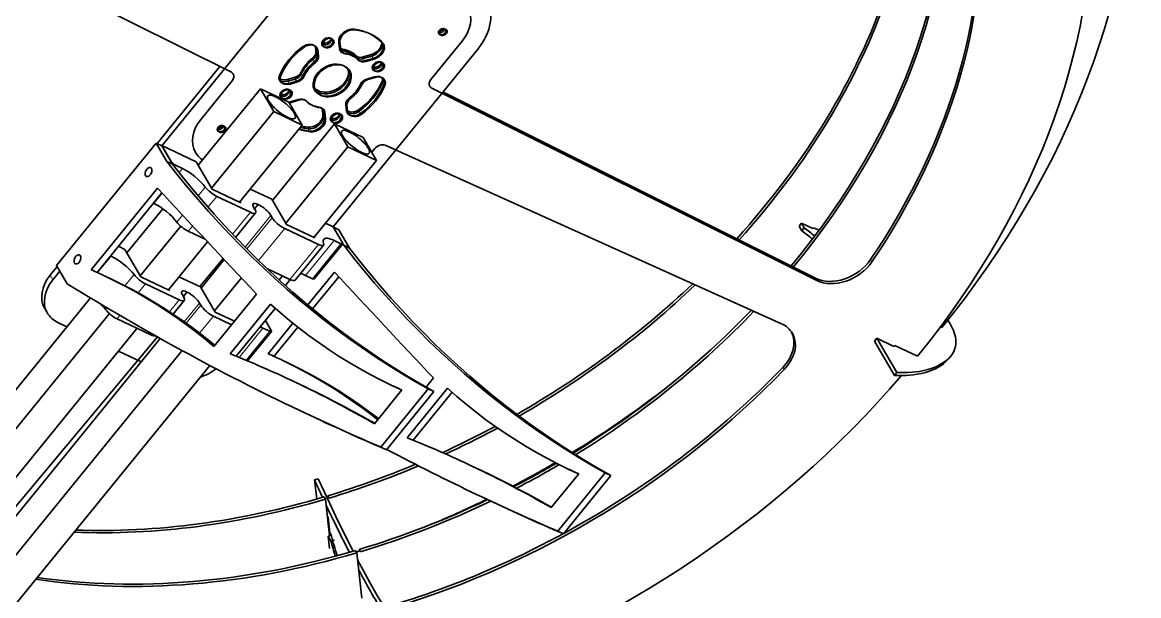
# Model space of a CAD drawing. Extents: x 95 to 1141, y 12 to 831.
# Drawn here: x 460.4 to 554.9, y 720.1 to 768.6 of the extents above; entities that cross this region are included whole.
import ezdxf

# ---------------------------------------------------------------- set-up
doc = ezdxf.new("R2010")
doc.units = 0

msp = doc.modelspace()

# ---------------------------------------------------------------- linework, layer by layer
at = {"color": 7, "lineweight": 35}
for p, q in [((478.129, 764.406), (445.568, 780.677)), ((495.084, 763.075), (527.646, 746.804)), ((496.022, 762.744), (527.533, 746.997)), ((491.142, 758.23), (524.662, 743.137)), ((466.204, 745.329), (432.616, 704.044)), ((467.815, 743.993), (431.298, 699.108)), ((470.148, 742.749), (433.711, 697.963)), ((472.107, 741.895), (451.999, 717.18)), ((471.888, 742.018), (455.545, 722.503)), ((473.968, 740.867), (453.512, 715.724)), ((476.296, 739.618), (439.985, 694.985))]:
    msp.add_line(p, q, dxfattribs=at)
at = {"color": 7, "lineweight": 35, "ltscale": 0.485938}
msp.add_line((484.516, 773.268), (472.25, 758.19), dxfattribs=at)
at = {"color": 7, "lineweight": 35, "ltscale": 0.014765}
for p, q in [((487.211, 766.964), (487.277, 766.377)), ((487.376, 766.326), (487.31, 766.913)), ((485.823, 761.298), (485.89, 760.711)), ((485.936, 761.105), (486.002, 760.518)), ((486.035, 761.054), (486.102, 760.467))]:
    msp.add_line(p, q, dxfattribs=at)
at = {"color": 7, "lineweight": 35, "ltscale": 0.104576}
for p, q in [((495.011, 763.793), (497.651, 767.038)), ((478.203, 763.689), (475.563, 760.444))]:
    msp.add_line(p, q, dxfattribs=at)
at = {"color": 7, "lineweight": 35, "ltscale": 0.01279}
for p, q in [((485.233, 766.519), (485.29, 766.011)), ((485.346, 766.326), (485.403, 765.817)), ((485.445, 766.275), (485.502, 765.767)), ((487.967, 761.105), (487.909, 761.614))]:
    msp.add_line(p, q, dxfattribs=at)
at = {"color": 7, "lineweight": 13, "ltscale": 0.00559}
for p, q in [((485.346, 766.326), (485.233, 766.519)), ((485.403, 765.817), (485.29, 766.011)), ((489.404, 765.367), (489.292, 765.561)), ((484.155, 764.077), (484.042, 764.27)), ((491.005, 763.313), (490.892, 763.506)), ((485.936, 761.105), (485.823, 761.298)), ((486.002, 760.518), (485.89, 760.711))]:
    msp.add_line(p, q, dxfattribs=at)
at = {"color": 7, "lineweight": 35, "ltscale": 0.485405}
msp.add_line((498.994, 766.397), (486.74, 751.336), dxfattribs=at)
at = {"color": 7, "lineweight": 13, "ltscale": 0.00447}
msp.add_line((487.619, 766.207), (487.529, 766.361), dxfattribs=at)
at = {"color": 7, "lineweight": 13, "ltscale": 0.005589}
for p, q in [((487.655, 766.026), (487.543, 766.219)), ((485.127, 765.271), (485.014, 765.464)), ((490.122, 765.582), (490.01, 765.775)), ((483.014, 763.46), (482.901, 763.653)), ((483.636, 763.645), (483.523, 763.839)), ((489.057, 760.919), (488.944, 761.112)), ((484.71, 759.43), (484.597, 759.623))]:
    msp.add_line(p, q, dxfattribs=at)
at = {"color": 7, "lineweight": 13, "ltscale": 0.011178}
msp.add_line((488.924, 765.42), (488.698, 765.806), dxfattribs=at)
at = {"color": 7, "lineweight": 35, "ltscale": 0.01874}
for p, q in [((489.996, 765.918), (489.278, 765.703)), ((489.292, 765.561), (490.01, 765.775)), ((489.404, 765.367), (490.122, 765.582)), ((490.222, 765.531), (489.503, 765.317)), ((483.19, 761.849), (483.908, 762.064))]:
    msp.add_line(p, q, dxfattribs=at)
at = {"color": 7, "lineweight": 13, "ltscale": 0.003575}
msp.add_line((490.068, 765.794), (489.996, 765.918), dxfattribs=at)
at = {"color": 7, "lineweight": 35, "ltscale": 0.20998}
msp.add_line((477.161, 764.89), (471.86, 758.375), dxfattribs=at)
at = {"color": 7, "lineweight": 13, "ltscale": 0.002993}
msp.add_line((485.061, 765.503), (485, 765.607), dxfattribs=at)
at = {"color": 7, "lineweight": 13, "ltscale": 0.003615}
msp.add_line((489.351, 765.578), (489.278, 765.703), dxfattribs=at)
at = {"color": 7, "lineweight": 35, "ltscale": 0.016233}
for p, q in [((483.51, 763.981), (482.887, 763.795)), ((489.677, 763.786), (490.299, 763.971)), ((483.523, 763.839), (482.901, 763.653)), ((483.636, 763.645), (483.014, 763.46))]:
    msp.add_line(p, q, dxfattribs=at)
at = {"color": 7, "lineweight": 13, "ltscale": 0.003558}
msp.add_line((483.581, 763.858), (483.51, 763.981), dxfattribs=at)
at = {"color": 7, "lineweight": 13, "ltscale": 0.002224}
msp.add_line((484.074, 764.336), (484.029, 764.412), dxfattribs=at)
at = {"color": 7, "lineweight": 35, "ltscale": 0.016234}
for p, q in [((489.577, 763.836), (490.2, 764.022)), ((483.735, 763.595), (483.113, 763.409))]:
    msp.add_line(p, q, dxfattribs=at)
at = {"color": 7, "lineweight": 35, "ltscale": 0.208534}
for p, q in [((480.592, 763.013), (475.328, 756.543)), ((481.719, 761.083), (476.455, 754.612)), ((486.865, 760.036), (481.601, 753.565)), ((487.992, 758.105), (482.728, 751.635))]:
    msp.add_line(p, q, dxfattribs=at)
at = {"color": 7, "lineweight": 35, "ltscale": 0.055894}
for p, q in [((481.719, 761.083), (480.592, 763.013)), ((483.005, 761.868), (484.132, 759.937)), ((487.992, 758.105), (486.865, 760.036)), ((489.278, 758.891), (490.405, 756.96))]:
    msp.add_line(p, q, dxfattribs=at)
at = {"color": 7, "lineweight": 35, "ltscale": 0.066771}
for p, q in [((483.005, 761.868), (480.592, 763.013)), ((481.719, 761.083), (484.132, 759.937)), ((489.278, 758.891), (486.865, 760.036)), ((487.992, 758.105), (490.405, 756.96)), ((476.511, 754.516), (478.924, 753.37)), ((485.197, 750.393), (482.785, 751.538))]:
    msp.add_line(p, q, dxfattribs=at)
at = {"color": 7, "lineweight": 13, "ltscale": 0.003613}
msp.add_line((482.96, 763.67), (482.887, 763.795), dxfattribs=at)
at = {"color": 7, "lineweight": 13, "ltscale": 0.001965}
msp.add_line((490.918, 763.58), (490.878, 763.648), dxfattribs=at)
at = {"color": 7, "lineweight": 35, "ltscale": 0.018741}
msp.add_line((483.091, 761.9), (483.809, 762.114), dxfattribs=at)
at = {"color": 7, "lineweight": 35, "ltscale": 0.012789}
msp.add_line((487.868, 761.156), (487.81, 761.664), dxfattribs=at)
at = {"color": 7, "lineweight": 13, "ltscale": 0.003087}
msp.add_line((488.993, 761.148), (488.931, 761.254), dxfattribs=at)
at = {"color": 7, "lineweight": 35, "ltscale": 0.210157}
for p, q in [((484.132, 759.937), (478.827, 753.417)), ((490.405, 756.96), (485.1, 750.439))]:
    msp.add_line(p, q, dxfattribs=at)
at = {"color": 7, "lineweight": 13, "ltscale": 0.004297}
msp.add_line((484.67, 759.617), (484.583, 759.765), dxfattribs=at)
at = {"color": 7, "lineweight": 35, "ltscale": 0.333533}
msp.add_line((471.767, 758.419), (463.347, 748.07), dxfattribs=at)
at = {"color": 7, "lineweight": 35, "ltscale": 0.013355}
for p, q in [((471.767, 758.419), (472.25, 758.19)), ((472.669, 756.875), (473.151, 756.646)), ((487.629, 749.774), (488.111, 749.545)), ((467.465, 747.16), (467.948, 746.93)), ((483.518, 738.201), (484, 737.972)), ((491.653, 737.953), (492.136, 737.723)), ((494.784, 737.63), (495.267, 737.401)), ((483.917, 735.799), (484.4, 735.57)), ((498.478, 731.1), (498.96, 730.871)), ((506.613, 730.852), (507.096, 730.623)), ((509.744, 730.53), (510.226, 730.3)), ((498.877, 728.699), (499.36, 728.47)), ((505.734, 725.601), (506.217, 725.372))]:
    msp.add_line(p, q, dxfattribs=at)
at = {"color": 7, "lineweight": 35, "ltscale": 0.044715}
for p, q in [((472.669, 756.875), (471.767, 758.419)), ((473.151, 756.646), (472.25, 758.19)), ((488.111, 749.545), (487.209, 751.09)), ((463.347, 748.07), (464.249, 746.526))]:
    msp.add_line(p, q, dxfattribs=at)
at = {"color": 7, "lineweight": 35, "ltscale": 0.0005331}
msp.add_line((472.25, 758.19), (472.263, 758.207), dxfattribs=at)
at = {"color": 7, "lineweight": 35, "ltscale": 0.080126}
msp.add_line((475.158, 756.833), (472.263, 758.207), dxfattribs=at)
at = {"color": 7, "lineweight": 35, "ltscale": 0.039125}
msp.add_line((472.263, 758.207), (473.052, 756.855), dxfattribs=at)
at = {"color": 7, "lineweight": 35, "ltscale": 0.010315}
msp.add_line((490.267, 757.963), (490.007, 757.642), dxfattribs=at)
at = {"color": 7, "lineweight": 13, "ltscale": 0.000532619}
msp.add_line((473.039, 756.839), (473.052, 756.855), dxfattribs=at)
at = {"color": 7, "lineweight": 13, "ltscale": 0.003611}
msp.add_line((473.315, 756.436), (473.406, 756.548), dxfattribs=at)
at = {"color": 7, "lineweight": 35, "ltscale": 0.016107}
for p, q in [((473.406, 756.548), (473.988, 756.271)), ((487.401, 749.905), (486.819, 750.182)), ((484.995, 746.949), (484.413, 747.225)), ((481.373, 742.497), (480.791, 742.773))]:
    msp.add_line(p, q, dxfattribs=at)
at = {"color": 7, "lineweight": 35, "ltscale": 0.067073}
for p, q in [((476.511, 754.516), (475.158, 756.833)), ((470.484, 747.107), (469.131, 749.424))]:
    msp.add_line(p, q, dxfattribs=at)
at = {"color": 7, "lineweight": 13, "ltscale": 0.010948}
msp.add_line((473.712, 755.932), (473.988, 756.271), dxfattribs=at)
at = {"color": 7, "lineweight": 35, "ltscale": 0.222355}
msp.add_line((471.896, 754.598), (466.282, 747.698), dxfattribs=at)
at = {"color": 7, "lineweight": 13, "ltscale": 0.023784}
msp.add_line((475.325, 753.962), (475.926, 754.7), dxfattribs=at)
at = {"color": 7, "lineweight": 35, "ltscale": 0.050278}
for p, q in [((481.545, 753.662), (479.728, 754.524)), ((475.517, 746.253), (473.7, 747.116))]:
    msp.add_line(p, q, dxfattribs=at)
at = {"color": 7, "lineweight": 35, "ltscale": 0.217013}
msp.add_line((472.252, 754.214), (466.774, 747.48), dxfattribs=at)
at = {"color": 7, "lineweight": 13, "ltscale": 0.027827}
msp.add_line((471.582, 753.315), (472.285, 754.178), dxfattribs=at)
at = {"color": 7, "lineweight": 13, "ltscale": 0.029442}
msp.add_line((476.151, 753.001), (476.894, 753.915), dxfattribs=at)
at = {"color": 7, "lineweight": 35, "ltscale": 0.078875}
for p, q in [((479.745, 752.562), (476.894, 753.915)), ((482.64, 751.188), (485.49, 749.835)), ((473.717, 745.153), (470.867, 746.506))]:
    msp.add_line(p, q, dxfattribs=at)
at = {"color": 7, "lineweight": 35, "ltscale": 0.061484}
msp.add_line((481.545, 753.662), (482.785, 751.538), dxfattribs=at)
at = {"color": 7, "lineweight": 35, "ltscale": 0.120147}
msp.add_line((472.333, 752.862), (469.3, 749.134), dxfattribs=at)
at = {"color": 7, "lineweight": 35, "ltscale": 0.001239}
for p, q in [((471.538, 753.336), (471.582, 753.315)), ((467.916, 748.884), (467.961, 748.863))]:
    msp.add_line(p, q, dxfattribs=at)
at = {"color": 7, "lineweight": 13, "ltscale": 0.059775}
msp.add_line((478.236, 750.707), (479.745, 752.562), dxfattribs=at)
at = {"color": 7, "lineweight": 35, "ltscale": 0.002794}
msp.add_line((478.868, 753.467), (478.924, 753.37), dxfattribs=at)
at = {"color": 7, "lineweight": 35, "ltscale": 0.00559}
for p, q in [((480.125, 752.8), (480.012, 752.993)), ((481.583, 752.108), (481.471, 752.301)), ((475.556, 744.699), (475.443, 744.893)), ((486.091, 728.3), (485.979, 728.494)), ((486.404, 728.394), (486.291, 728.587))]:
    msp.add_line(p, q, dxfattribs=at)
at = {"color": 7, "lineweight": 35, "ltscale": 0.012161}
msp.add_line((480.096, 752.849), (480.403, 753.227), dxfattribs=at)
at = {"color": 7, "lineweight": 13, "ltscale": 0.018998}
msp.add_line((473.52, 751.744), (474, 752.333), dxfattribs=at)
at = {"color": 7, "lineweight": 35, "ltscale": 0.066814}
msp.add_line((478.49, 750.44), (480.177, 752.513), dxfattribs=at)
at = {"color": 7, "lineweight": 13, "ltscale": 0.086494}
msp.add_line((479.287, 749.617), (481.471, 752.301), dxfattribs=at)
at = {"color": 7, "lineweight": 13, "ltscale": 0.085099}
msp.add_line((479.435, 749.468), (481.583, 752.108), dxfattribs=at)
at = {"color": 7, "lineweight": 35, "ltscale": 0.018183}
msp.add_line((486.083, 751.647), (486.74, 751.336), dxfattribs=at)
at = {"color": 7, "lineweight": 35, "ltscale": 0.007942}
for p, q in [((526.355, 751.64), (526.154, 751.393)), ((532.73, 741.914), (532.53, 741.667)), ((538.984, 740.409), (538.784, 740.163))]:
    msp.add_line(p, q, dxfattribs=at)
at = {"color": 7, "lineweight": 35, "ltscale": 0.011178}
for p, q in [((526.355, 751.64), (526.58, 751.254)), ((486.325, 725.163), (486.55, 724.777))]:
    msp.add_line(p, q, dxfattribs=at)
at = {"color": 7, "lineweight": 35, "ltscale": 0.026708}
msp.add_line((527.32, 751.182), (526.355, 751.64), dxfattribs=at)
at = {"color": 7, "lineweight": 35, "ltscale": 0.135301}
msp.add_line((473.843, 751.402), (470.427, 747.203), dxfattribs=at)
at = {"color": 7, "lineweight": 13, "ltscale": 0.014639}
msp.add_line((474.489, 750.958), (474.858, 751.412), dxfattribs=at)
at = {"color": 7, "lineweight": 35, "ltscale": 0.039457}
msp.add_line((475.915, 750.281), (474.489, 750.958), dxfattribs=at)
at = {"color": 7, "lineweight": 13, "ltscale": 0.08737}
msp.add_line((480.435, 748.477), (482.64, 751.188), dxfattribs=at)
at = {"color": 7, "lineweight": 35, "ltscale": 0.039126}
msp.add_line((486.74, 751.336), (487.529, 749.984), dxfattribs=at)
at = {"color": 7, "lineweight": 35, "ltscale": 0.01247}
msp.add_line((486.759, 751.304), (487.209, 751.09), dxfattribs=at)
at = {"color": 7, "lineweight": 35, "ltscale": 0.011179}
for p, q in [((526.154, 751.393), (526.38, 751.007)), ((462.569, 744.039), (462.344, 744.425))]:
    msp.add_line(p, q, dxfattribs=at)
at = {"color": 7, "lineweight": 35, "ltscale": 0.007941}
for p, q in [((526.58, 751.254), (526.38, 751.007)), ((534.421, 739.017), (534.221, 738.771))]:
    msp.add_line(p, q, dxfattribs=at)
at = {"color": 7, "lineweight": 35, "ltscale": 0.00248}
for p, q in [((527.319, 751.182), (527.382, 751.259)), ((534.178, 741.227), (534.24, 741.304))]:
    msp.add_line(p, q, dxfattribs=at)
at = {"color": 7, "lineweight": 35, "ltscale": 0.0126}
msp.add_line((527.837, 751.043), (527.382, 751.259), dxfattribs=at)
at = {"color": 7, "lineweight": 35, "ltscale": 0.131069}
msp.add_line((476.108, 750.075), (472.799, 746.008), dxfattribs=at)
at = {"color": 7, "lineweight": 13, "ltscale": 0.095295}
for p, q in [((483.085, 746.878), (485.49, 749.835)), ((484.413, 747.225), (486.819, 750.182)), ((484.995, 746.949), (487.401, 749.905))]:
    msp.add_line(p, q, dxfattribs=at)
at = {"color": 7, "lineweight": 35, "ltscale": 0.095295}
for p, q in [((483.522, 746.826), (485.928, 749.783)), ((485.141, 746.931), (487.547, 749.888))]:
    msp.add_line(p, q, dxfattribs=at)
at = {"color": 7, "lineweight": 35, "ltscale": 0.002793}
msp.add_line((485.197, 750.393), (485.141, 750.489), dxfattribs=at)
at = {"color": 7, "lineweight": 35, "ltscale": 0.003727}
msp.add_line((487.629, 749.774), (487.553, 749.903), dxfattribs=at)
at = {"color": 7, "lineweight": 13, "ltscale": 0.045225}
msp.add_line((466.819, 747.459), (467.961, 748.863), dxfattribs=at)
at = {"color": 7, "lineweight": 35, "ltscale": 0.015489}
msp.add_line((469.131, 749.424), (468.571, 749.69), dxfattribs=at)
at = {"color": 7, "lineweight": 35, "ltscale": 0.023445}
for p, q in [((463.401, 747.978), (462.81, 747.25)), ((463.627, 747.592), (463.035, 746.864))]:
    msp.add_line(p, q, dxfattribs=at)
at = {"color": 7, "lineweight": 35, "ltscale": 0.077242}
msp.add_line((477.442, 748.65), (475.459, 746.281), dxfattribs=at)
at = {"color": 7, "lineweight": 35, "ltscale": 0.077414}
msp.add_line((477.528, 748.559), (475.574, 746.157), dxfattribs=at)
at = {"color": 7, "lineweight": 13, "ltscale": 0.005588}
for p, q in [((532.303, 748.37), (532.191, 748.563)), ((527.646, 746.804), (527.533, 746.997)), ((524.887, 739.254), (524.775, 739.447))]:
    msp.add_line(p, q, dxfattribs=at)
at = {"color": 7, "lineweight": 13, "ltscale": 0.011179}
msp.add_line((463.035, 746.864), (462.81, 747.25), dxfattribs=at)
at = {"color": 7, "lineweight": 13, "ltscale": 0.030454}
msp.add_line((469.129, 746.347), (469.898, 747.292), dxfattribs=at)
at = {"color": 7, "lineweight": 35, "ltscale": 0.066772}
msp.add_line((470.484, 747.107), (472.896, 745.962), dxfattribs=at)
at = {"color": 7, "lineweight": 35, "ltscale": 0.090043}
msp.add_line((478.974, 747.02), (476.701, 744.226), dxfattribs=at)
at = {"color": 7, "lineweight": 35, "ltscale": 0.05392}
msp.add_line((481.136, 747.803), (483.085, 746.878), dxfattribs=at)
at = {"color": 7, "lineweight": 35, "ltscale": 0.010957}
msp.add_line((482.449, 747.18), (482.172, 746.84), dxfattribs=at)
at = {"color": 7, "lineweight": 35, "ltscale": 0.089369}
msp.add_line((486.855, 747.497), (484.599, 744.724), dxfattribs=at)
at = {"color": 7, "lineweight": 35, "ltscale": 0.087643}
msp.add_line((487.212, 747.113), (484.999, 744.394), dxfattribs=at)
at = {"color": 7, "lineweight": 13, "ltscale": 0.024414}
msp.add_line((470.251, 745.749), (470.867, 746.506), dxfattribs=at)
at = {"color": 7, "lineweight": 35, "ltscale": 0.002795}
msp.add_line((472.84, 746.058), (472.896, 745.962), dxfattribs=at)
at = {"color": 7, "lineweight": 35, "ltscale": 0.061482}
msp.add_line((475.517, 746.253), (476.757, 744.129), dxfattribs=at)
at = {"color": 7, "lineweight": 35, "ltscale": 0.016186}
msp.add_line((483.106, 746.868), (482.697, 746.366), dxfattribs=at)
msp.add_line((483.106, 746.868), (482.697, 746.366), dxfattribs=at)
at = {"color": 7, "lineweight": 13, "ltscale": 0.032313}
msp.add_line((472.901, 744.151), (473.717, 745.153), dxfattribs=at)
at = {"color": 7, "lineweight": 35, "ltscale": 0.037266}
msp.add_line((473.209, 743.948), (474.149, 745.104), dxfattribs=at)
at = {"color": 7, "lineweight": 35, "ltscale": 0.005589}
for p, q in [((474.097, 745.392), (473.985, 745.585)), ((486.452, 725.465), (486.565, 725.271)), ((488.74, 723.763), (488.628, 723.956)), ((489.053, 723.856), (488.94, 724.049))]:
    msp.add_line(p, q, dxfattribs=at)
at = {"color": 7, "lineweight": 35, "ltscale": 0.01216}
msp.add_line((474.069, 745.441), (474.376, 745.818), dxfattribs=at)
at = {"color": 7, "lineweight": 35, "ltscale": 0.142942}
msp.add_line((480.264, 745.65), (476.656, 741.215), dxfattribs=at)
at = {"color": 7, "lineweight": 13, "ltscale": 0.004804}
msp.add_line((467.492, 744.335), (467.614, 744.484), dxfattribs=at)
at = {"color": 7, "lineweight": 13, "ltscale": 0.051262}
msp.add_line((474.149, 743.302), (475.443, 744.893), dxfattribs=at)
at = {"color": 7, "lineweight": 13, "ltscale": 0.048954}
msp.add_line((474.32, 743.18), (475.556, 744.699), dxfattribs=at)
at = {"color": 7, "lineweight": 35, "ltscale": 0.045323}
msp.add_line((478.395, 743.352), (476.757, 744.129), dxfattribs=at)
at = {"color": 7, "lineweight": 35, "ltscale": 0.135001}
for p, q in [((481.448, 744.784), (478.04, 740.595)), ((496.408, 737.684), (493, 733.495))]:
    msp.add_line(p, q, dxfattribs=at)
at = {"color": 7, "lineweight": 35, "ltscale": 0.130428}
msp.add_line((481.836, 744.439), (478.544, 740.392), dxfattribs=at)
at = {"color": 7, "lineweight": 35, "ltscale": 0.021434}
msp.add_line((463.443, 743.255), (464.218, 742.887), dxfattribs=at)
at = {"color": 7, "lineweight": 13, "ltscale": 0.009478}
msp.add_line((468.461, 743.549), (468.701, 743.844), dxfattribs=at)
at = {"color": 7, "lineweight": 35, "ltscale": 0.078876}
msp.add_line((471.312, 742.197), (468.461, 743.549), dxfattribs=at)
at = {"color": 7, "lineweight": 13, "ltscale": 0.046156}
msp.add_line((475.447, 742.347), (476.613, 743.779), dxfattribs=at)
at = {"color": 7, "lineweight": 35, "ltscale": 0.042518}
msp.add_line((476.613, 743.779), (478.149, 743.05), dxfattribs=at)
at = {"color": 7, "lineweight": 35, "ltscale": 0.024474}
msp.add_line((481.008, 743.421), (481.502, 742.575), dxfattribs=at)
at = {"color": 7, "lineweight": 35, "ltscale": 0.08306}
msp.add_line((483.339, 743.175), (481.242, 740.598), dxfattribs=at)
at = {"color": 7, "lineweight": 13, "ltscale": 0.003213}
msp.add_line((471.312, 742.197), (471.393, 742.296), dxfattribs=at)
at = {"color": 7, "lineweight": 13, "ltscale": 0.079815}
msp.add_line((478.776, 740.297), (480.791, 742.773), dxfattribs=at)
at = {"color": 7, "lineweight": 13, "ltscale": 0.078968}
msp.add_line((479.38, 740.047), (481.373, 742.497), dxfattribs=at)
at = {"color": 7, "lineweight": 35, "ltscale": 0.080022}
msp.add_line((479.499, 739.997), (481.519, 742.479), dxfattribs=at)
at = {"color": 7, "lineweight": 35, "ltscale": 0.079702}
msp.add_line((483.745, 742.853), (481.733, 740.38), dxfattribs=at)
at = {"color": 7, "lineweight": 35, "ltscale": 0.003374}
msp.add_line((538.235, 742.828), (538.113, 742.885), dxfattribs=at)
at = {"color": 7, "lineweight": 35, "ltscale": 0.083842}
msp.add_line((532.53, 741.667), (534.221, 738.771), dxfattribs=at)
at = {"color": 7, "lineweight": 35, "ltscale": 0.083841}
msp.add_line((532.73, 741.914), (534.421, 739.017), dxfattribs=at)
at = {"color": 7, "lineweight": 35, "ltscale": 0.040045}
msp.add_line((534.177, 741.227), (532.73, 741.914), dxfattribs=at)
at = {"color": 7, "lineweight": 35, "ltscale": 0.053417}
msp.add_line((536.171, 740.387), (534.24, 741.304), dxfattribs=at)
at = {"color": 7, "lineweight": 35, "ltscale": 0.052972}
msp.add_line((470.491, 739.91), (468.577, 740.818), dxfattribs=at)
at = {"color": 7, "lineweight": 35, "ltscale": 0.013354}
for p, q in [((482.425, 740.059), (482.908, 739.83)), ((490.775, 732.702), (491.257, 732.473))]:
    msp.add_line(p, q, dxfattribs=at)
at = {"color": 7, "lineweight": 35, "ltscale": 0.024856}
msp.add_line((495.224, 738.55), (494.597, 737.778), dxfattribs=at)
at = {"color": 7, "lineweight": 35, "ltscale": 0.091984}
for p, q in [((492.552, 737.539), (490.23, 734.685)), ((507.512, 730.439), (505.19, 727.585))]:
    msp.add_line(p, q, dxfattribs=at)
at = {"color": 7, "lineweight": 35, "ltscale": 0.158826}
for p, q in [((494.784, 737.63), (490.775, 732.702)), ((509.744, 730.53), (505.734, 725.601))]:
    msp.add_line(p, q, dxfattribs=at)
at = {"color": 7, "lineweight": 35, "ltscale": 0.158825}
for p, q in [((495.267, 737.401), (491.257, 732.473)), ((510.226, 730.3), (506.217, 725.372))]:
    msp.add_line(p, q, dxfattribs=at)
at = {"color": 7, "lineweight": 35, "ltscale": 0.130427}
msp.add_line((496.796, 737.338), (493.504, 733.291), dxfattribs=at)
at = {"color": 7, "lineweight": 35, "ltscale": 0.00815}
for p, q in [((485.474, 730.031), (485.162, 729.938)), ((486.862, 724.87), (486.55, 724.777))]:
    msp.add_line(p, q, dxfattribs=at)
at = {"color": 7, "lineweight": 35, "ltscale": 0.040985}
msp.add_line((485.162, 729.938), (485.346, 728.309), dxfattribs=at)
at = {"color": 7, "lineweight": 35, "ltscale": 0.077051}
msp.add_line((486.091, 728.3), (486.438, 725.238), dxfattribs=at)
at = {"color": 7, "lineweight": 35, "ltscale": 0.002447}
msp.add_line((486.258, 726.825), (486.308, 726.741), dxfattribs=at)
at = {"color": 7, "lineweight": 35, "ltscale": 0.032105}
msp.add_line((486.308, 726.741), (486.452, 725.465), dxfattribs=at)
at = {"color": 7, "lineweight": 35, "ltscale": 0.006514}
msp.add_line((486.574, 725.237), (486.325, 725.163), dxfattribs=at)
at = {"color": 7, "lineweight": 35, "ltscale": 0.001003}
for p, q in [((486.427, 725.684), (486.389, 725.672)), ((486.452, 725.469), (486.413, 725.457))]:
    msp.add_line(p, q, dxfattribs=at)
at = {"color": 7, "lineweight": 35, "ltscale": 0.002163}
msp.add_line((486.437, 725.599), (486.393, 725.674), dxfattribs=at)
at = {"color": 7, "lineweight": 35, "ltscale": 0.003254}
msp.add_line((486.563, 725.275), (486.438, 725.238), dxfattribs=at)
at = {"color": 7, "lineweight": 35, "ltscale": 0.025685}
msp.add_line((486.44, 724.142), (486.325, 725.163), dxfattribs=at)
at = {"color": 7, "lineweight": 35, "ltscale": 0.096315}
msp.add_line((489.173, 719.935), (488.74, 723.763), dxfattribs=at)
at = {"color": 7, "lineweight": 35}
for points in [[(472.669, 756.875), (473.529, 755.786), (474.402, 754.717), (475.287, 753.67), (476.185, 752.644), (477.097, 751.639), (478.021, 750.655), (478.957, 749.692), (479.907, 748.75), (480.869, 747.829), (481.844, 746.929), (482.85, 746.034), (483.868, 745.161), (484.9, 744.31), (485.946, 743.481), (487.004, 742.674), (488.076, 741.888), (489.161, 741.124), (490.259, 740.381), (491.37, 739.661), (492.495, 738.962), (493.633, 738.285), (494.784, 737.63)], [(473.151, 756.646), (474.011, 755.557), (474.884, 754.488), (475.77, 753.441), (476.668, 752.415), (477.579, 751.41), (478.503, 750.426), (479.44, 749.463), (480.389, 748.521), (481.352, 747.6), (482.327, 746.7), (483.332, 745.805), (484.351, 744.932), (485.383, 744.081), (486.428, 743.252), (487.487, 742.444), (488.558, 741.659), (489.643, 740.895), (490.741, 740.152), (491.853, 739.432), (492.978, 738.733), (494.115, 738.056), (495.267, 737.401)], [(487.629, 749.774), (488.489, 748.685), (489.361, 747.617), (490.247, 746.57), (491.145, 745.544), (492.056, 744.539), (492.98, 743.555), (493.917, 742.592), (494.867, 741.65), (495.829, 740.728), (496.804, 739.828), (497.81, 738.934), (498.828, 738.061), (499.86, 737.21), (500.905, 736.381), (501.964, 735.573), (503.036, 734.787), (504.121, 734.023), (505.219, 733.281), (506.33, 732.561), (507.455, 731.862), (508.593, 731.185), (509.744, 730.53)], [(488.111, 749.545), (488.971, 748.456), (489.844, 747.388), (490.73, 746.341), (491.628, 745.315), (492.539, 744.31), (493.463, 743.326), (494.4, 742.363), (495.349, 741.421), (496.312, 740.499), (497.287, 739.599), (498.292, 738.705), (499.311, 737.832), (500.343, 736.981), (501.388, 736.152), (502.446, 735.344), (503.518, 734.558), (504.603, 733.794), (505.701, 733.052), (506.813, 732.332), (507.937, 731.633), (509.075, 730.956), (510.226, 730.3)], [(467.465, 747.16), (468.362, 746.721), (469.248, 746.261), (470.122, 745.779), (470.985, 745.277), (471.837, 744.754), (472.677, 744.209), (473.506, 743.644), (474.31, 743.067), (475.103, 742.47), (475.885, 741.853), (476.656, 741.215)], [(467.948, 746.93), (468.845, 746.492), (469.731, 746.032), (470.605, 745.55), (471.468, 745.048), (472.32, 744.525), (473.16, 743.98), (473.989, 743.415), (474.689, 742.914), (475.381, 742.398), (476.065, 741.866), (476.741, 741.319)], [(481.448, 744.784), (482.244, 744.085), (483.052, 743.408), (483.872, 742.754), (484.704, 742.122), (485.548, 741.514), (486.405, 740.927), (487.251, 740.378), (488.108, 739.85), (488.977, 739.343), (489.858, 738.858), (490.75, 738.395), (491.653, 737.953)], [(538.731, 743.445), (538.923, 743.138), (539.082, 742.844), (539.209, 742.562), (539.304, 742.293), (539.37, 742.037), (539.406, 741.792), (539.416, 741.589), (539.406, 741.396), (539.376, 741.21), (539.329, 741.034), (539.274, 740.884), (539.205, 740.74), (539.125, 740.603), (539.058, 740.504), (538.984, 740.409)], [(538.984, 740.409), (538.856, 740.264), (538.715, 740.128), (538.561, 740), (538.439, 739.909), (538.312, 739.823), (538.176, 739.74), (538.036, 739.662), (537.879, 739.582), (537.717, 739.508), (537.392, 739.38), (537.052, 739.271), (536.698, 739.18), (536.331, 739.108), (536.03, 739.064), (535.722, 739.031), (535.407, 739.01), (535.166, 739.002), (534.921, 739.001), (534.421, 739.017)], [(482.425, 740.059), (483.322, 739.62), (484.208, 739.16), (485.082, 738.679), (485.945, 738.177), (486.797, 737.654), (487.637, 737.109), (488.466, 736.544), (489.154, 736.052), (489.834, 735.545), (490.505, 735.024)], [(482.908, 739.83), (483.805, 739.391), (484.69, 738.931), (485.565, 738.45), (486.428, 737.948), (487.279, 737.425), (488.12, 736.88), (488.948, 736.315), (489.77, 735.725), (490.579, 735.115)], [(538.784, 740.163), (538.656, 740.018), (538.514, 739.881), (538.361, 739.753), (538.239, 739.663), (538.111, 739.577), (537.976, 739.494), (537.836, 739.416), (537.679, 739.336), (537.516, 739.262), (537.191, 739.133), (536.851, 739.024), (536.497, 738.934), (536.131, 738.862), (535.83, 738.817), (535.521, 738.785), (535.206, 738.764), (534.965, 738.756), (534.721, 738.754), (534.221, 738.771)], [(496.408, 737.684), (497.204, 736.984), (498.012, 736.308), (498.832, 735.654), (499.664, 735.022), (500.508, 734.413), (501.365, 733.827), (502.211, 733.278), (503.068, 732.75), (503.937, 732.243), (504.818, 731.758), (505.71, 731.294), (506.613, 730.852)], [(485.474, 730.031), (486.221, 728.401), (486.962, 726.835), (487.696, 725.333), (488.424, 723.896)], [(488.808, 723.16), (489.269, 722.296), (489.874, 721.195), (490.474, 720.141), (491.07, 719.132)]]:
    msp.add_lwpolyline(points, dxfattribs=at)
for centre, radius, start, end in [((1510.961, 1718.05), 1417.003, 222.837575, 223.332969), ((488.58, 702.229), 61.71, 51.16416, 52.22651), ((488.773, 702.467), 61.722, 51.17458, 52.22644), ((449.536, 709.373), 41.824, 64.61621, 66.39703), ((1525.921, 1710.95), 1417.003, 222.837575, 223.332969), ((569.642, 916.37), 199.886, 238.17938, 244.60435), ((442.197, 651.135), 96.374, 64.61157, 68.16609), ((464.496, 702.273), 41.824, 64.61621, 66.39703), ((442.17, 651.095), 96.421, 60.10345, 64.60704), ((442.668, 650.895), 96.388, 60.41514, 64.60761), ((509.561, 775.692), 41.773, 244.61491, 245.97126), ((510.023, 775.419), 41.724, 244.61447, 245.23539), ((569.489, 916.103), 199.58, 244.6111, 246.77142), ((569.971, 915.874), 199.58, 244.6111, 246.77142), ((457.157, 644.034), 96.374, 64.61157, 68.16609), ((584.315, 908.715), 199.262, 242.16782, 244.61036), ((457.13, 643.995), 96.421, 60.10345, 64.60704), ((457.628, 643.795), 96.388, 60.41514, 64.60761), ((524.521, 768.592), 41.773, 244.61491, 245.97126), ((623.732, 792.411), 152.002, 204.26793, 204.88348), ((524.983, 768.318), 41.724, 244.61447, 245.23539), ((584.449, 909.003), 199.58, 244.6111, 246.77142), ((584.931, 908.774), 199.58, 244.6111, 246.77142), ((595.079, 778.883), 120.315, 205.1268, 207.24406), ((580.78, 751.808), 97.881, 195.73023, 196.80103), ((572.236, 748.237), 88.839, 195.31198, 196.18597), ((557.494, 759.119), 77.847, 208.23023, 210.98617)]:
    msp.add_arc(centre, radius, start, end, dxfattribs=at)
for centre, major_axis, ratio, start_param, end_param in [((483.845, 768.471), (64.772, 37.811), 0.741704, 5.183549, 5.902219), ((483.733, 768.665), (50.378, 29.408), 0.741704, 5.167489, 5.963868), ((483.846, 768.472), (50.378, 29.408), 0.741704, 5.169744, 5.963868), ((486.607, 763.741), (59.014, 34.45), 0.741704, 5.183766, 5.932448), ((486.494, 763.934), (50.378, 29.408), 0.741704, 5.287221, 5.963868), ((486.607, 763.741), (50.378, 29.408), 0.741704, 5.287221, 5.963868), ((495.374, 768.115), (4.318, 2.521), 0.741704, 5.181327, 6.283143), ((481.084, 773.202), (50.378, 29.408), 0.741704, 5.114495, 5.573543), ((481.196, 773.009), (50.378, 29.408), 0.741704, 5.116753, 5.573543), ((495.238, 768.183), (2.879, 1.68), 0.741704, 5.181327, 6.283143), ((488.148, 767.244), (0.864, 0.504), 0.741704, 0.774607, 2.825132), ((488.247, 767.193), (0.864, 0.504), 0.741704, 0.774607, 2.825132), ((486.607, 763.741), (4.606, 2.689), 0.741704, 0.163268, 0.774607), ((486.706, 763.69), (4.606, 2.689), 0.741704, 0.163268, 0.774607), ((495.962, 767.84), (0.288, 0.168), 0.741704, 1.254336, 3.141552), ((495.962, 767.84), (0.288, 0.168), 0.741704, 3.141552, 6.283145), ((496.061, 767.789), (0.288, 0.168), 0.741704, 1.254336, 3.141552), ((495.849, 768.033), (0.288, 0.168), 0.741704, 3.985454, 5.719239), ((496.061, 767.789), (0.288, 0.168), 0.741704, 3.141552, 6.283145), ((495.835, 768.175), (0.288, 0.168), 0.741704, 4.270585, 5.153778), ((495.962, 767.84), (0.288, 0.168), 0.741704, 6.283145, 7.537521), ((496.061, 767.789), (0.288, 0.168), 0.741704, 6.283145, 7.537521), ((484.565, 766.093), (0.72, 0.42), 0.741704, 0.000048, 1.709934), ((484.664, 766.042), (0.72, 0.42), 0.741704, 0.000048, 1.709934), ((486.246, 766.931), (0.432, 0.252), 0.741704, 0.000034, 2.825132), ((486.246, 766.931), (0.432, 0.252), 0.741704, 2.825132, 3.141626), ((486.246, 766.931), (0.432, 0.252), 0.741704, 3.141626, 6.283219), ((486.345, 766.88), (0.432, 0.252), 0.741704, 1.254336, 3.141552), ((486.133, 767.124), (0.432, 0.252), 0.741704, 3.727805, 5.975568), ((486.12, 767.267), (0.432, 0.252), 0.741704, 3.788144, 5.636099), ((486.345, 766.88), (0.432, 0.252), 0.741704, 3.141552, 6.283145), ((486.345, 766.88), (0.432, 0.252), 0.741704, 6.283145, 7.537521), ((489.91, 766.683), (0.864, 0.504), 0.741704, 4.395928, 5.861467), ((489.923, 766.541), (0.864, 0.504), 0.741704, 4.395928, 6.13196), ((490.036, 766.348), (0.864, 0.504), 0.741704, 4.395928, 6.283145), ((490.135, 766.297), (0.864, 0.504), 0.741704, 4.395928, 6.283145), ((490.036, 766.348), (0.864, 0.504), 0.741704, 6.283145, 6.446453), ((490.135, 766.297), (0.864, 0.504), 0.741704, 6.283145, 6.446453), ((486.607, 763.741), (4.318, 2.521), 0.741704, 1.709934, 2.369533), ((486.706, 763.69), (4.318, 2.521), 0.741704, 1.709934, 2.369533), ((484.652, 765.967), (0.576, 0.336), 0.741704, 4.892246, 5.880735), ((484.666, 765.824), (0.576, 0.336), 0.741704, 4.892246, 5.966725), ((484.778, 765.631), (0.576, 0.336), 0.741704, 4.892246, 5.966725), ((484.452, 766.286), (0.72, 0.42), 0.741704, 5.966725, 6.101309), ((484.565, 766.093), (0.72, 0.42), 0.741704, 5.966725, 6.283233), ((484.664, 766.042), (0.72, 0.42), 0.741704, 5.966725, 6.283233), ((487.902, 766.563), (0.576, 0.336), 0.741704, 2.825132, 3.141623), ((487.902, 766.563), (0.576, 0.336), 0.741704, 3.141623, 3.899611), ((487.776, 766.899), (0.576, 0.336), 0.741704, 3.594257, 3.899611), ((488.001, 766.513), (0.576, 0.336), 0.741704, 2.825132, 3.141623), ((487.789, 766.757), (0.576, 0.336), 0.741704, 3.611391, 3.899611), ((488.001, 766.513), (0.576, 0.336), 0.741704, 3.141623, 3.899611), ((486.48, 764.076), (2.447, 1.428), 0.741704, 0.179857, 0.758018), ((486.494, 763.934), (2.447, 1.428), 0.741704, 0.179857, 0.758018), ((486.607, 763.741), (2.447, 1.428), 0.741704, 0.179857, 0.758018), ((486.706, 763.69), (2.447, 1.428), 0.741704, 0.179857, 0.758018), ((489.22, 766.214), (0.576, 0.336), 0.741704, 3.321449, 4.395928), ((486.48, 764.076), (2.447, 1.428), 0.741704, 1.750653, 2.328815), ((486.494, 763.934), (2.447, 1.428), 0.741704, 1.750653, 2.328815), ((486.607, 763.741), (2.447, 1.428), 0.741704, 1.750653, 2.328815), ((486.706, 763.69), (2.447, 1.428), 0.741704, 1.750653, 2.328815), ((486.706, 763.69), (1.439, 0.84), 0.741704, 6.283145, 9.424738), ((486.607, 763.741), (1.439, 0.84), 0.741704, 0.000034, 2.825132), ((484.877, 765.58), (0.576, 0.336), 0.741704, 4.892246, 5.966725), ((489.234, 766.071), (0.576, 0.336), 0.741704, 3.321449, 4.395928), ((489.346, 765.878), (0.576, 0.336), 0.741704, 3.321449, 4.395928), ((489.446, 765.827), (0.576, 0.336), 0.741704, 3.321449, 4.395928), ((490.511, 764.906), (0.432, 0.252), 0.741704, 0.000034, 3.141626), ((490.61, 764.856), (0.432, 0.252), 0.741704, 6.283145, 9.424738), ((490.511, 764.906), (0.432, 0.252), 0.741704, 3.141626, 5.966725), ((490.399, 765.1), (0.432, 0.252), 0.741704, 3.727805, 5.966725), ((490.385, 765.242), (0.432, 0.252), 0.741704, 3.788144, 4.395928), ((490.385, 765.242), (0.432, 0.252), 0.741704, 4.395928, 5.636099), ((490.61, 764.856), (0.432, 0.252), 0.741704, 4.395928, 6.283145), ((490.399, 765.1), (0.432, 0.252), 0.741704, 5.966725, 5.975568), ((490.511, 764.906), (0.432, 0.252), 0.741704, 5.966725, 6.283219), ((477.72, 763.918), (0.576, 0.336), 0.741704, 6.28314, 6.73467), ((477.72, 763.918), (0.576, 0.336), 0.741704, 5.181327, 6.28314), ((482.942, 764.098), (0.72, 0.42), 0.741704, 2.369533, 3.14163), ((483.041, 764.047), (0.72, 0.42), 0.741704, 2.369533, 3.14163), ((483.452, 764.491), (0.576, 0.336), 0.741704, 4.395928, 5.470407), ((483.466, 764.349), (0.576, 0.336), 0.741704, 4.395928, 5.470407), ((483.578, 764.156), (0.576, 0.336), 0.741704, 4.395928, 5.470407), ((483.677, 764.105), (0.576, 0.336), 0.741704, 4.395928, 5.470407), ((486.494, 763.934), (1.439, 0.84), 0.741704, 3.231915, 6.192622), ((486.607, 763.741), (1.439, 0.84), 0.741704, 3.141626, 6.283219), ((486.48, 764.076), (1.439, 0.84), 0.741704, 4.395928, 5.898593), ((486.706, 763.69), (1.439, 0.84), 0.741704, 4.395928, 6.283145), ((490.61, 764.856), (0.432, 0.252), 0.741704, 3.141552, 4.395928), ((490.272, 763.384), (0.72, 0.42), 0.741704, 0.000037, 1.254336), ((490.371, 763.333), (0.72, 0.42), 0.741704, 0.000037, 1.254336), ((490.159, 763.577), (0.72, 0.42), 0.741704, 5.511126, 6.10112), ((482.702, 762.575), (0.432, 0.252), 0.741704, 0.000034, 2.825132), ((482.942, 764.098), (0.72, 0.42), 0.741704, 3.14163, 4.395928), ((482.815, 764.433), (0.72, 0.42), 0.741704, 3.511503, 4.395928), ((482.829, 764.291), (0.72, 0.42), 0.741704, 3.543438, 4.395928), ((483.041, 764.047), (0.72, 0.42), 0.741704, 3.14163, 4.395928), ((482.801, 762.525), (0.432, 0.252), 0.741704, 6.283145, 7.537521), ((486.607, 763.741), (1.439, 0.84), 0.741704, 2.825132, 3.141626), ((486.48, 764.076), (1.439, 0.84), 0.741704, 3.323601, 4.395928), ((486.607, 763.741), (2.447, 1.428), 0.741704, 4.892246, 5.470407), ((486.706, 763.69), (2.447, 1.428), 0.741704, 4.892246, 5.470407), ((486.48, 764.076), (4.318, 2.521), 0.741704, 4.851527, 5.511126), ((486.494, 763.934), (4.318, 2.521), 0.741704, 4.851527, 5.511126), ((486.607, 763.741), (4.318, 2.521), 0.741704, 4.851527, 5.511126), ((489.635, 763.326), (0.576, 0.336), 0.741704, 1.254336, 2.328815), ((486.706, 763.69), (4.318, 2.521), 0.741704, 4.851527, 5.511126), ((489.734, 763.275), (0.576, 0.336), 0.741704, 1.254336, 2.328815), ((490.145, 763.72), (0.72, 0.42), 0.741704, 5.511126, 5.842213), ((490.272, 763.384), (0.72, 0.42), 0.741704, 5.511126, 6.283223), ((490.371, 763.333), (0.72, 0.42), 0.741704, 5.511126, 6.283223), ((495.493, 763.564), (0.576, 0.336), 0.741704, 2.039734, 3.141548), ((495.493, 763.564), (0.576, 0.336), 0.741704, 3.141548, 3.593077), ((482.362, 761.475), (-1.156, 0.941), 0.303128, 0.000012, 0.678803), ((482.362, 761.475), (-1.156, 0.941), 0.303128, 3.141604, 6.283197), ((482.702, 762.575), (0.432, 0.252), 0.741704, 2.825132, 3.141626), ((482.702, 762.575), (0.432, 0.252), 0.741704, 3.141626, 6.283219), ((482.801, 762.525), (0.432, 0.252), 0.741704, 1.254336, 3.141552), ((482.589, 762.768), (0.432, 0.252), 0.741704, 3.727805, 5.975568), ((482.576, 762.911), (0.432, 0.252), 0.741704, 3.788144, 5.636099), ((482.801, 762.525), (0.432, 0.252), 0.741704, 3.141552, 6.283145), ((483.867, 761.604), (0.576, 0.336), 0.741704, 0.179857, 1.254336), ((483.966, 761.553), (0.576, 0.336), 0.741704, 0.179857, 1.254336), ((486.607, 763.741), (2.447, 1.428), 0.741704, 3.321449, 3.899611), ((486.706, 763.69), (1.439, 0.84), 0.741704, 3.141552, 4.395928), ((488.435, 761.851), (0.576, 0.336), 0.741704, 1.750653, 2.825132), ((488.534, 761.8), (0.576, 0.336), 0.741704, 1.750653, 2.825132), ((482.362, 761.475), (-1.156, 0.941), 0.303128, 0.678803, 3.141604), ((483.177, 761.134), (0.864, 0.504), 0.741704, 1.254336, 1.349984), ((483.277, 761.084), (0.864, 0.504), 0.741704, 1.254336, 1.409405), ((486.706, 763.69), (2.447, 1.428), 0.741704, 3.321449, 3.899611), ((485.311, 760.918), (0.576, 0.336), 0.741704, 0.000031, 0.758018), ((485.41, 760.868), (0.576, 0.336), 0.741704, 0.000031, 0.758018), ((485.199, 761.111), (0.576, 0.336), 0.741704, 5.966725, 6.055615), ((485.311, 760.918), (0.576, 0.336), 0.741704, 5.966725, 6.283216), ((485.41, 760.868), (0.576, 0.336), 0.741704, 5.966725, 6.283216), ((488.649, 761.389), (0.72, 0.42), 0.741704, 2.825132, 3.141641), ((488.522, 761.725), (0.72, 0.42), 0.741704, 3.509464, 4.851527), ((488.748, 761.338), (0.72, 0.42), 0.741704, 2.825132, 3.141641), ((488.536, 761.582), (0.72, 0.42), 0.741704, 3.543549, 4.851527), ((477.976, 759.299), (2.879, 1.68), 0.741704, 2.039734, 3.14155), ((484.939, 760.574), (0.864, 0.504), 0.741704, 3.9162, 5.896996), ((484.953, 760.431), (0.864, 0.504), 0.741704, 3.9162, 5.966725), ((485.065, 760.238), (0.864, 0.504), 0.741704, 3.9162, 5.966725), ((485.164, 760.188), (0.864, 0.504), 0.741704, 3.9162, 5.966725), ((486.967, 760.551), (0.432, 0.252), 0.741704, 0.000034, 3.141626), ((487.067, 760.5), (0.432, 0.252), 0.741704, 6.283145, 9.424738), ((486.967, 760.551), (0.432, 0.252), 0.741704, 3.141626, 5.966725), ((486.855, 760.744), (0.432, 0.252), 0.741704, 3.727805, 5.966725), ((486.841, 760.886), (0.432, 0.252), 0.741704, 3.788144, 4.395928), ((487.067, 760.5), (0.432, 0.252), 0.741704, 3.141552, 4.395928), ((486.841, 760.886), (0.432, 0.252), 0.741704, 4.395928, 5.636099), ((487.067, 760.5), (0.432, 0.252), 0.741704, 4.395928, 6.283145), ((486.855, 760.744), (0.432, 0.252), 0.741704, 5.966725, 5.975568), ((486.967, 760.551), (0.432, 0.252), 0.741704, 5.966725, 6.283219), ((488.649, 761.389), (0.72, 0.42), 0.741704, 3.141641, 4.851527), ((488.748, 761.338), (0.72, 0.42), 0.741704, 3.141641, 4.851527), ((477.252, 759.642), (0.288, 0.168), 0.741704, 0.000034, 3.141626), ((477.252, 759.642), (0.288, 0.168), 0.741704, 3.141626, 5.966725), ((477.351, 759.592), (0.288, 0.168), 0.741704, 0.000034, 2.825132), ((477.351, 759.592), (0.288, 0.168), 0.741704, 2.825132, 3.141626), ((477.139, 759.835), (0.288, 0.168), 0.741704, 3.985454, 5.719239), ((477.351, 759.592), (0.288, 0.168), 0.741704, 3.141626, 6.283219), ((477.125, 759.978), (0.288, 0.168), 0.741704, 4.270585, 5.153778), ((477.252, 759.642), (0.288, 0.168), 0.741704, 5.966725, 6.283219), ((486.706, 763.69), (4.606, 2.689), 0.741704, 3.70021, 3.9162), ((486.607, 763.741), (4.606, 2.689), 0.741704, 3.726553, 3.9162), ((486.494, 763.934), (4.606, 2.689), 0.741704, 3.777496, 3.9162), ((486.48, 764.076), (4.606, 2.689), 0.741704, 3.802098, 3.9162), ((488.635, 758.498), (-1.156, 0.941), 0.303128, 0.000012, 0.678803), ((488.635, 758.498), (-1.156, 0.941), 0.303128, 3.141604, 6.283197), ((488.635, 758.498), (-1.156, 0.941), 0.303128, 0.678803, 3.141604), ((490.75, 757.734), (0.576, 0.336), 0.741704, 0.486391, 2.039734), ((477.976, 759.299), (2.879, 1.68), 0.741704, 3.14155, 3.488771), ((471.128, 755.975), (-0.179, -0.376), 0.598321, 3.141554, 5.89521), ((471.128, 755.975), (-0.179, -0.376), 0.598321, 6.283146, 9.424739), ((473.293, 756.741), (0.259, -0.21), 0.303128, 3.820396, 5.391192), ((471.128, 755.975), (-0.179, -0.376), 0.598321, 5.89521, 6.283146), ((474.664, 755.113), (1.551, -1.262), 0.303128, 0.902916, 2.2496), ((476.556, 754.494), (0.776, -0.631), 0.303128, 4.044508, 5.391192), ((482.002, 753.289), (0.576, 0.336), 0.741704, 1.679377, 1.886505), ((472.259, 752.156), (1.551, -1.262), 0.303128, 0.902916, 2.2496), ((479.401, 753.144), (0.776, -0.631), 0.303128, 5.398657, 6.283231), ((480.736, 752.65), (0.776, -0.631), 0.303128, 3.141637, 3.820396), ((480.736, 752.65), (0.776, -0.631), 0.303128, 2.242089, 3.141637), ((479.401, 753.144), (0.776, -0.631), 0.303128, 0.000046, 0.678803), ((480.747, 752.645), (0.776, -0.631), 0.303128, 0.678803, 2.25711), ((474.151, 751.537), (0.776, -0.631), 0.303128, 4.044508, 5.391192), ((482.307, 751.764), (0.776, -0.631), 0.303128, 3.820396, 5.383728), ((485.152, 750.414), (0.776, -0.631), 0.303128, 5.391192, 6.283166), ((487.495, 749.023), (1.551, -1.262), 0.303128, 3.141573, 3.596284), ((485.152, 750.414), (0.776, -0.631), 0.303128, 6.283166, 6.737877), ((487.495, 749.023), (1.551, -1.262), 0.303128, 2.2496, 3.141573), ((487.288, 750.099), (0.259, -0.21), 0.303128, 5.391192, 6.283231), ((487.288, 750.099), (0.259, -0.21), 0.303128, 0.000046, 0.678803), ((465.114, 748.583), (-0.179, -0.376), 0.598321, 3.141554, 5.89521), ((465.114, 748.583), (-0.179, -0.376), 0.598321, 6.283146, 9.424739), ((468.637, 747.704), (1.551, -1.262), 0.303128, 0.902916, 2.2496), ((465.114, 748.583), (-0.179, -0.376), 0.598321, 5.89521, 6.283146), ((529.58, 749.441), (2.879, 1.68), 0.741704, 3.593077, 5.287221), ((529.692, 749.248), (2.879, 1.68), 0.741704, 3.593077, 5.287221), ((465.222, 746.105), (2.879, 1.68), 0.741704, 2.039734, 3.14155), ((470.529, 747.086), (0.776, -0.631), 0.303128, 4.044508, 5.391192), ((485.089, 746.066), (1.551, -1.262), 0.303128, 2.2496, 2.582267), ((484.882, 747.142), (0.259, -0.21), 0.303128, 5.391192, 6.283231), ((465.448, 745.719), (2.879, 1.68), 0.741704, 2.039734, 3.14155), ((482.747, 747.457), (0.776, -0.631), 0.303128, 5.391192, 6.283166), ((481.084, 773.202), (50.378, 29.408), 0.741704, 4.700021, 5.020624), ((481.196, 773.009), (50.378, 29.408), 0.741704, 4.701642, 5.023073), ((473.374, 745.735), (0.776, -0.631), 0.303128, 5.398657, 6.283231), ((474.709, 745.241), (0.776, -0.631), 0.303128, 3.141637, 3.820396), ((474.709, 745.241), (0.776, -0.631), 0.303128, 2.242089, 3.141637), ((473.374, 745.735), (0.776, -0.631), 0.303128, 0.000046, 0.678803), ((474.719, 745.236), (0.776, -0.631), 0.303128, 0.678803, 2.25711), ((466.231, 744.747), (1.551, -1.262), 0.303128, 0.902916, 1.257345), ((468.123, 744.129), (0.776, -0.631), 0.303128, 4.044508, 5.391192), ((476.28, 744.356), (0.776, -0.631), 0.303128, 3.820396, 5.383728), ((483.733, 768.665), (50.378, 29.408), 0.741704, 4.742155, 5.078022), ((483.846, 768.472), (50.378, 29.408), 0.741704, 4.74414, 5.080455), ((465.448, 745.719), (2.879, 1.68), 0.741704, 3.14155, 3.61053), ((522.7, 740.654), (2.879, 1.68), 0.741704, 6.283173, 6.769576), ((470.968, 742.778), (0.776, -0.631), 0.303128, 5.398657, 6.134269), ((481.467, 741.615), (1.551, -1.262), 0.303128, 2.2496, 2.415915), ((481.261, 742.69), (0.259, -0.21), 0.303128, 5.391192, 6.283231), ((481.261, 742.69), (0.259, -0.21), 0.303128, 0.000046, 0.678803), ((522.587, 740.847), (2.879, 1.68), 0.741704, 5.075432, 6.238119), ((522.7, 740.654), (2.879, 1.68), 0.741704, 5.075432, 6.283173), ((486.494, 763.934), (50.378, 29.408), 0.741704, 4.671804, 5.075432), ((475.099, 741.138), (2.879, 1.68), 0.741704, 4.425485, 4.890366), ((486.607, 763.741), (50.378, 29.408), 0.741704, 4.398786, 5.075432), ((486.607, 763.741), (59.014, 34.45), 0.741704, 4.415801, 5.151219), ((481.196, 773.009), (56.135, 32.769), 0.741704, 4.738445, 4.887725), ((481.084, 773.202), (50.378, 29.408), 0.741704, 4.57848, 4.664126), ((481.196, 773.009), (50.378, 29.408), 0.741704, 4.581489, 4.665919), ((481.084, 773.202), (50.378, 29.408), 0.741704, 4.398786, 4.53567), ((481.196, 773.009), (50.378, 29.408), 0.741704, 4.398786, 4.538407), ((481.196, 773.009), (56.135, 32.769), 0.741704, 4.649578, 4.712829), ((483.733, 768.665), (50.378, 29.408), 0.741704, 4.643224, 4.713815), ((483.846, 768.472), (50.378, 29.408), 0.741704, 4.645724, 4.716301), ((481.196, 773.009), (50.378, 29.408), 0.741704, 4.000778, 4.393071), ((481.084, 773.202), (50.378, 29.408), 0.741704, 4.005744, 4.393071), ((483.733, 768.665), (50.378, 29.408), 0.741704, 4.398773, 4.600897), ((483.846, 768.472), (50.378, 29.408), 0.741704, 4.398773, 4.603707), ((481.196, 773.009), (56.135, 32.769), 0.741704, 4.537257, 4.611732), ((486.494, 763.934), (50.378, 29.408), 0.741704, 4.398786, 4.670891), ((483.845, 768.471), (50.378, 29.408), 0.741704, 3.886105, 4.393083), ((483.732, 768.664), (50.378, 29.408), 0.741704, 3.890899, 4.393083), ((481.196, 773.009), (56.135, 32.769), 0.741704, 4.426801, 4.430972)]:
    msp.add_ellipse(centre, major_axis=major_axis, ratio=ratio, start_param=start_param, end_param=end_param, dxfattribs=at)

doc.saveas('drawing.dxf')
